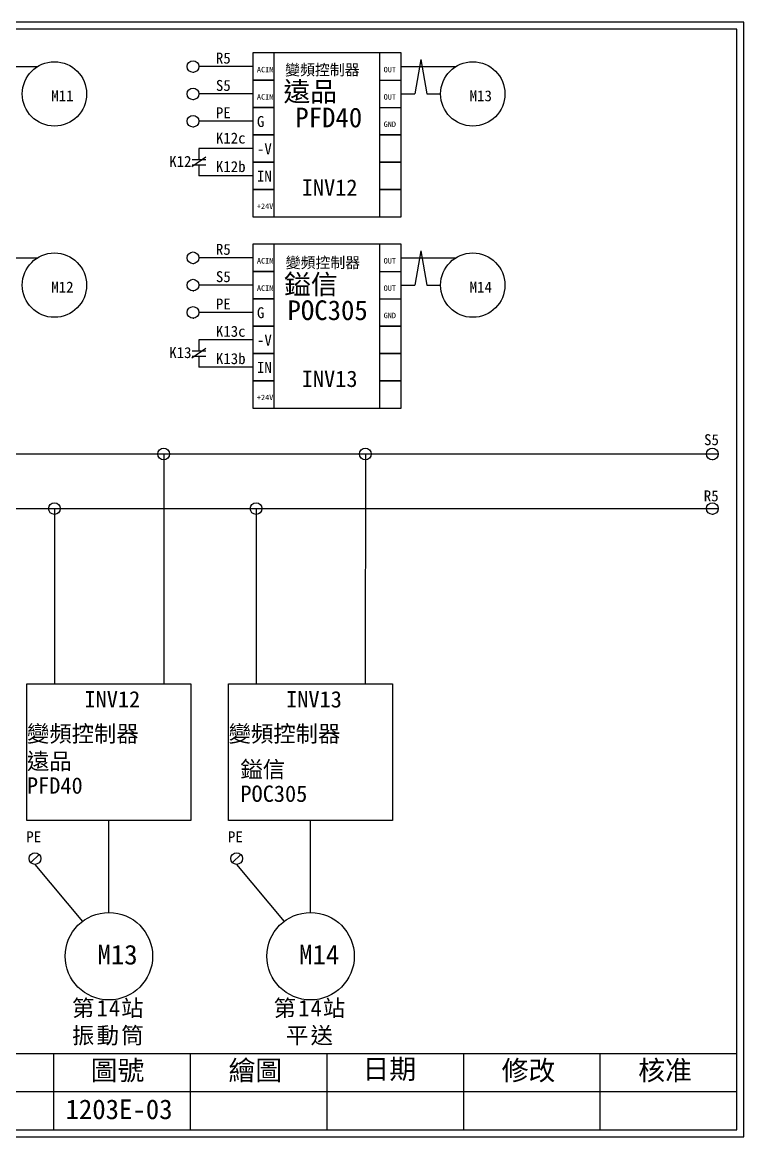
# Model space of a CAD drawing. Extents: x 10 to 297, y 3 to 207.
# Drawn here: x 164.9 to 297, y 3 to 207 of the extents above; entities that cross this region are included whole.
import ezdxf

# ---------------------------------------------------------------- set-up
doc = ezdxf.new("R2010")
doc.units = 0
doc.layers.get('0').update_dxf_attribs({"linetype": 'CONTINUOUS'})
doc.layers.add('圖框層', color=7, linetype='CONTINUOUS')
doc.layers.add('標尺寸層', color=3, linetype='CONTINUOUS')
doc.styles.add('STSL', font='kaiu.ttf')
doc.styles.add('標楷體', font='kaiu.ttf')

msp = doc.modelspace()

# ---------------------------------------------------------------- linework, layer by layer
at = {"color": 7}
for p, q in [((234.27, 201.36), (207.13, 201.36)), ((207.13, 201.36), (207.13, 196.36)), ((211.07, 196.36), (211.07, 201.36)), ((230.33, 201.36), (230.33, 196.36)), ((234.27, 196.36), (234.27, 201.36)), ((207.13, 196.36), (211.07, 196.36)), ((207.13, 196.36), (207.13, 191.36)), ((211.07, 191.36), (211.07, 196.36)), ((230.33, 196.36), (234.27, 196.36)), ((230.33, 196.36), (230.33, 191.36)), ((234.27, 191.36), (234.27, 196.36)), ((207.13, 191.36), (211.07, 191.36)), ((207.13, 191.36), (207.13, 186.36)), ((211.07, 186.36), (211.07, 191.36)), ((230.33, 191.36), (234.27, 191.36)), ((230.33, 191.36), (230.33, 186.36)), ((234.27, 186.36), (234.27, 191.36)), ((207.13, 186.36), (211.07, 186.36)), ((207.13, 186.36), (207.13, 181.36)), ((211.07, 181.36), (211.07, 186.36)), ((230.33, 186.36), (234.27, 186.36)), ((230.33, 186.36), (234.27, 186.36)), ((230.33, 186.36), (230.33, 181.36)), ((234.27, 181.36), (234.27, 186.36)), ((207.13, 181.36), (211.07, 181.36)), ((207.13, 181.36), (207.13, 176.36)), ((211.07, 176.36), (211.07, 181.36)), ((230.33, 181.36), (234.27, 181.36)), ((230.33, 181.36), (230.33, 176.36)), ((234.27, 176.36), (234.27, 181.36)), ((207.13, 176.36), (211.07, 176.36)), ((207.13, 176.36), (211.07, 176.36)), ((207.13, 176.36), (207.13, 171.36)), ((211.07, 171.36), (211.07, 176.36)), ((230.33, 176.36), (234.27, 176.36)), ((230.33, 176.36), (234.27, 176.36)), ((230.33, 176.36), (230.33, 171.36)), ((234.27, 171.36), (234.27, 176.36)), ((207.13, 171.36), (211.07, 171.36)), ((230.33, 171.36), (234.27, 171.36)), ((234.27, 166.36), (207.13, 166.36)), ((207.13, 166.36), (207.13, 161.36)), ((211.07, 161.36), (211.07, 166.36)), ((230.33, 166.36), (230.33, 161.36)), ((234.27, 161.36), (234.27, 166.36)), ((207.13, 161.36), (211.07, 161.36)), ((207.13, 161.36), (207.13, 156.36)), ((211.07, 156.36), (211.07, 161.36)), ((230.33, 161.36), (234.27, 161.36)), ((230.33, 161.36), (230.33, 156.36)), ((234.27, 156.36), (234.27, 161.36)), ((207.13, 156.36), (211.07, 156.36)), ((207.13, 156.36), (207.13, 151.36)), ((211.07, 151.36), (211.07, 156.36)), ((230.33, 156.36), (234.27, 156.36)), ((230.33, 156.36), (230.33, 151.36)), ((234.27, 151.36), (234.27, 156.36)), ((207.13, 151.36), (211.07, 151.36)), ((207.13, 151.36), (207.13, 146.36)), ((211.07, 146.36), (211.07, 151.36)), ((230.33, 151.36), (234.27, 151.36)), ((230.33, 151.36), (234.27, 151.36)), ((230.33, 151.36), (230.33, 146.36)), ((234.27, 146.36), (234.27, 151.36)), ((207.13, 146.36), (211.07, 146.36)), ((207.13, 146.36), (207.13, 141.36)), ((211.07, 141.36), (211.07, 146.36)), ((230.33, 146.36), (234.27, 146.36)), ((230.33, 146.36), (230.33, 141.36)), ((234.27, 141.36), (234.27, 146.36)), ((207.13, 141.36), (211.07, 141.36)), ((207.13, 141.36), (211.07, 141.36)), ((207.13, 141.36), (207.13, 136.36)), ((211.07, 136.36), (211.07, 141.36)), ((230.33, 141.36), (234.27, 141.36)), ((230.33, 141.36), (234.27, 141.36)), ((230.33, 141.36), (230.33, 136.36)), ((234.27, 136.36), (234.27, 141.36)), ((207.13, 136.36), (211.07, 136.36)), ((230.33, 136.36), (234.27, 136.36)), ((170.83, 117.96), (170.85, 85.87)), ((207.74, 117.96), (207.76, 85.87)), ((168.03, 54.67), (166.51, 53.16)), ((204.93, 54.67), (203.42, 53.16))]:
    msp.add_line(p, q, dxfattribs=at)
for centre, radius in [((196.2, 198.86), 1.07), ((196.2, 193.86), 1.07), ((196.2, 188.86), 1.07), ((196.2, 163.86), 1.07), ((196.2, 158.86), 1.07), ((196.2, 153.86), 1.07), ((190.83, 127.96), 1.07), ((227.74, 127.96), 1.07), ((291.26, 127.96), 1.07), ((170.83, 117.97), 1.07), ((207.74, 117.97), 1.07), ((291.26, 117.96), 1.07), ((167.27, 53.91), 1.07), ((204.18, 53.91), 1.07), ((180.8, 36.04), 8), ((217.71, 36.04), 8)]:
    msp.add_circle(centre, radius, dxfattribs=at)
at = {"layer": '圖框層', "color": 7}
for p, q in [((297, 206.97), (10, 206.97)), ((297, 3), (297, 206.97)), ((295.75, 205.72), (11.25, 205.72)), ((295.75, 4.25), (295.75, 205.72)), ((11.25, 18.25), (295.75, 18.25)), ((170.75, 4.25), (170.75, 18.25)), ((195.75, 4.25), (195.75, 18.25)), ((220.75, 4.25), (220.75, 18.25)), ((245.75, 4.25), (245.75, 18.25)), ((270.75, 4.25), (270.75, 18.25)), ((145.75, 11.25), (295.75, 11.25)), ((11.25, 4.25), (295.75, 4.25)), ((10, 3), (297, 3))]:
    msp.add_line(p, q, dxfattribs=at)
at = {"layer": '標尺寸層', "color": 7}
for p, q in [((211.07, 201.36), (207.13, 201.36)), ((237.9, 200.15), (236.77, 193.86)), ((237.9, 200.15), (239.02, 193.86)), ((157.69, 198.86), (167.72, 198.86)), ((207.13, 198.86), (197.27, 198.86)), ((234.27, 198.86), (244.3, 198.86)), ((196.2, 197.79), (196.2, 197.72)), ((211.07, 196.36), (207.13, 196.36)), ((207.13, 193.86), (197.27, 193.86)), ((234.27, 193.86), (236.77, 193.86)), ((239.02, 193.86), (241.53, 193.86)), ((196.2, 192.79), (196.2, 192.72)), ((211.07, 191.36), (207.13, 191.36)), ((211.07, 191.36), (207.13, 191.36)), ((196.2, 187.79), (196.2, 187.72)), ((207.13, 188.86), (197.27, 188.86)), ((211.07, 186.36), (207.13, 186.36)), ((234.27, 186.36), (230.33, 186.36)), ((207.13, 183.86), (197.27, 183.86)), ((197.27, 183.86), (197.27, 181.86)), ((198.54, 182.26), (196.01, 180.51)), ((196.02, 181.86), (198.52, 181.86)), ((196.02, 180.86), (198.52, 180.86)), ((197.27, 180.86), (197.27, 178.86)), ((211.07, 181.36), (207.13, 181.36)), ((234.27, 181.36), (230.33, 181.36)), ((207.13, 178.86), (197.27, 178.86)), ((211.07, 176.36), (207.13, 176.36)), ((234.27, 176.36), (230.33, 176.36)), ((207.13, 171.36), (234.27, 171.36)), ((211.07, 166.36), (207.13, 166.36)), ((157.69, 163.86), (167.72, 163.86)), ((207.13, 163.86), (197.27, 163.86)), ((234.27, 163.86), (244.3, 163.86)), ((237.9, 165.15), (236.77, 158.86)), ((237.9, 165.15), (239.02, 158.86)), ((196.2, 162.79), (196.2, 162.72)), ((211.07, 161.36), (207.13, 161.36)), ((196.2, 157.79), (196.2, 157.72)), ((207.13, 158.86), (197.27, 158.86)), ((234.27, 158.86), (236.77, 158.86)), ((239.02, 158.86), (241.53, 158.86)), ((211.07, 156.36), (207.13, 156.36)), ((211.07, 156.36), (207.13, 156.36)), ((207.13, 153.86), (197.27, 153.86)), ((196.2, 152.79), (196.2, 152.72)), ((211.07, 151.36), (207.13, 151.36)), ((234.27, 151.36), (230.33, 151.36)), ((198.54, 147.26), (196.01, 145.51)), ((207.13, 148.86), (197.27, 148.86)), ((197.27, 148.86), (197.27, 146.86)), ((196.02, 146.86), (198.52, 146.86)), ((196.02, 145.86), (198.52, 145.86)), ((197.27, 145.86), (197.27, 143.86)), ((211.07, 146.36), (207.13, 146.36)), ((234.27, 146.36), (230.33, 146.36)), ((207.13, 143.86), (197.27, 143.86)), ((211.07, 141.36), (207.13, 141.36)), ((234.27, 141.36), (230.33, 141.36)), ((207.13, 136.36), (234.27, 136.36)), ((15.29, 127.96), (217.6, 127.96)), ((190.83, 127.96), (190.83, 85.88)), ((190.83, 126.89), (190.83, 126.82)), ((217.6, 127.96), (292.33, 127.96)), ((227.74, 127.96), (227.73, 85.88)), ((227.74, 126.89), (227.74, 126.82)), ((291.26, 126.89), (291.26, 126.82)), ((15.29, 117.96), (197.6, 117.96)), ((170.83, 116.89), (170.83, 116.83)), ((197.6, 117.96), (292.33, 117.96)), ((207.74, 116.89), (207.74, 116.83)), ((291.26, 116.89), (291.26, 116.82)), ((165.8, 85.87), (190.79, 85.88)), ((165.8, 60.87), (165.8, 85.87)), ((190.79, 85.88), (195.79, 85.88)), ((195.79, 85.88), (195.79, 60.88)), ((202.71, 85.87), (227.7, 85.88)), ((202.71, 60.87), (202.71, 85.87)), ((227.7, 85.88), (232.7, 85.88)), ((232.7, 85.88), (232.7, 60.88)), ((195.79, 60.88), (165.8, 60.87)), ((180.8, 44.04), (180.8, 60.87)), ((232.7, 60.88), (202.71, 60.87)), ((217.71, 44.04), (217.71, 60.87)), ((167.27, 52.84), (175.95, 42.4)), ((204.18, 52.84), (212.86, 42.4))]:
    msp.add_line(p, q, dxfattribs=at)
for centre in [(170.83, 193.86), (247.41, 193.86), (170.83, 158.86), (247.41, 158.86)]:
    msp.add_circle(centre, 5.89, dxfattribs=at)

# ---------------------------------------------------------------- texts
at = {"color": 7, "char_height": 3, "width": 27.9333, "attachment_point": 2, "style": '標楷體'}
for s, insert in [('{\\T1.1;第14站\\P振動筒}', (180.8, 28.04)), ('{\\T1.1;第14站\\P平送}', (217.71, 28.04))]:
    msp.add_mtext(s, dxfattribs=dict(at, insert=insert))
at = {"layer": '圖框層', "color": 7, "style": 'STSL'}
for s, height, p in [('R5', 2, (200.38, 199.41)), ('ACIN', 1, (207.9, 197.81)), ('變頻控制器', 2, (213.05, 197.27)), ('OUT', 1, (231.1, 197.81)), ('S5', 2, (200.38, 194.41)), ('遠品', 3.6, (212.75, 192.49)), ('M11', 2, (170.25, 192.51)), ('ACIN', 1, (207.9, 192.81)), ('OUT', 1, (231.1, 192.81)), ('M13', 2, (246.83, 192.51)), ('PE', 2, (200.38, 189.41)), ('G', 2, (207.9, 187.81)), ('PFD40', 3.6, (214.92, 187.75)), ('GND', 1, (231.1, 187.81)), ('K12c', 2, (200.38, 184.78)), ('-V', 2, (207.9, 182.81)), ('K12', 2, (191.84, 180.51)), ('K12b', 2, (200.38, 179.56)), ('IN', 2, (207.9, 177.81)), ('INV12', 3, (216.1, 175.22)), ('+24V', 1, (207.9, 172.81)), ('R5', 2, (200.38, 164.41)), ('ACIN', 1, (207.9, 162.81)), ('變頻控制器', 2, (213.16, 161.99)), ('OUT', 1, (231.1, 162.81)), ('S5', 2, (200.38, 159.41)), ('鎰信', 3.6, (212.86, 157.2)), ('M12', 2, (170.25, 157.51)), ('M14', 2, (246.83, 157.51)), ('ACIN', 1, (207.9, 157.81)), ('OUT', 1, (231.1, 157.81)), ('PE', 2, (200.38, 154.41)), ('POC305', 3.6, (213.49, 152.47)), ('G', 2, (207.9, 152.81)), ('GND', 1, (231.1, 152.81)), ('K13c', 2, (200.38, 149.41)), ('-V', 2, (207.9, 147.81)), ('K13', 2, (191.84, 145.51)), ('K13b', 2, (200.38, 144.41)), ('IN', 2, (207.9, 142.81)), ('INV13', 3, (216.1, 140.22)), ('+24V', 1, (207.9, 137.81)), ('S5', 2, (289.74, 129.57)), ('R5', 2, (289.69, 119.29)), ('INV12', 3, (176.33, 81.56)), ('INV13', 3, (213.24, 81.56)), ('變頻控制器', 3, (165.8, 75.26)), ('變頻控制器', 3, (202.71, 75.26)), ('遠品', 3, (165.8, 70.23)), ('鎰信', 3, (204.87, 68.73)), ('PFD40', 3, (165.8, 65.78)), ('POC305', 3, (204.87, 64.28)), ('PE', 2, (165.68, 56.89)), ('PE', 2, (202.59, 56.89)), ('M13', 3.6, (178.71, 34.52)), ('M14', 3.6, (215.62, 34.52)), ('圖號', 3.6, (177.47, 13.34)), ('繪圖', 3.6, (202.69, 13.34)), ('日期', 3.6, (227.22, 13.59)), ('修改', 3.6, (252.69, 13.34)), ('核准', 3.6, (277.69, 13.34)), ('1203E-03', 3.6, (172.86, 6.22))]:
    msp.add_text(s, height=height, dxfattribs=at).set_placement(p)

doc.saveas('drawing.dxf')
